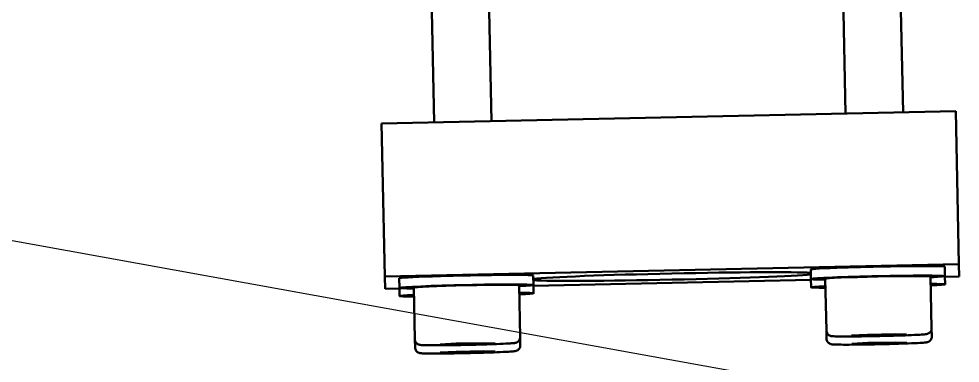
# Model space of a CAD drawing. Header units: millimetres. Extents: x 0 to 2625, y 0 to 1856.
# Drawn here: x 1820.19 to 1869.36, y 1463.89 to 1481.86 of the extents above; entities that cross this region are included whole.
import ezdxf

# ---------------------------------------------------------------- set-up
doc = ezdxf.new("R2010")
doc.units = ezdxf.units.MM
doc.header["$LTSCALE"] = 6.25
doc.layers.add('Symbol (ISO)', color=7, linetype='Continuous', lineweight=25)
doc.layers.add('Visible (ISO)', color=7, linetype='Continuous', lineweight=50)
doc.styles.add('Note Text (ISO)', font='tahoma.ttf')
doc.dimstyles.new('Default - Method 1b (ISO)$7', dxfattribs={"dimscale": 6.25, "dimtxt": 3.5, "dimasz": 2.5, "dimexe": 3.175, "dimexo": 0, "dimgap": 0.762, "dimtad": 1, "dimtoh": 1, "dimrnd": 1e-08, "dimtxsty": 'Note Text (ISO)', "dimcen": 0.09, "dimdle": 10, "dimclrd": 256, "dimclre": 256, "dimclrt": 256, "dimazin": 2, "dimtfac": 1, "dimtmove": 0, "dimatfit": 3, "dimfxl": 1, "dimtolj": 1, "dimlwd": -1, "dimlwe": -1, "dimarcsym": 0})

msp = doc.modelspace()

# ---------------------------------------------------------------- linework, layer by layer
at = {"layer": 'Visible (ISO)'}
for p, q in [((1863.383, 1476.924), (1863.235, 1483.833)), ((1866.382, 1476.988), (1866.234, 1483.897)), ((1841.888, 1476.463), (1841.74, 1483.372)), ((1844.887, 1476.527), (1844.739, 1483.436)), ((1839.139, 1476.404), (1869.132, 1477.047)), ((1869.303, 1469.051), (1869.132, 1477.047)), ((1839.31, 1468.407), (1839.139, 1476.404)), ((1839.31, 1468.407), (1869.303, 1469.051)), ((1861.568, 1468.278), (1861.557, 1468.777)), ((1868.566, 1468.428), (1868.556, 1468.927)), ((1869.303, 1469.051), (1869.317, 1468.408)), ((1839.324, 1467.764), (1839.31, 1468.407)), ((1840.073, 1467.817), (1840.062, 1468.316)), ((1847.071, 1467.967), (1847.061, 1468.466)), ((1861.569, 1468.241), (1847.072, 1467.93)), ((1861.577, 1467.849), (1861.568, 1468.278)), ((1862.376, 1465.595), (1862.318, 1468.294)), ((1867.874, 1465.713), (1867.817, 1468.412)), ((1868.576, 1467.999), (1868.566, 1468.428)), ((1869.317, 1468.408), (1868.567, 1468.392)), ((1840.074, 1467.78), (1839.324, 1467.764)), ((1840.082, 1467.388), (1840.073, 1467.817)), ((1840.881, 1465.134), (1840.823, 1467.833)), ((1846.379, 1465.252), (1846.321, 1467.951)), ((1847.08, 1467.538), (1847.071, 1467.967)), ((1862.385, 1465.166), (1862.376, 1465.595)), ((1863.695, 1465.326), (1864.528, 1465.369)), ((1864.298, 1465.311), (1863.695, 1465.326)), ((1864.297, 1465.357), (1864.298, 1465.311)), ((1865.735, 1465.339), (1864.298, 1465.311)), ((1864.528, 1465.369), (1865.965, 1465.397)), ((1865.735, 1465.339), (1865.734, 1465.393)), ((1866.568, 1465.382), (1865.735, 1465.339)), ((1865.965, 1465.397), (1866.568, 1465.382)), ((1867.884, 1465.284), (1867.874, 1465.713)), ((1840.89, 1464.705), (1840.881, 1465.134)), ((1842.199, 1464.865), (1843.033, 1464.908)), ((1842.803, 1464.85), (1842.199, 1464.865)), ((1842.802, 1464.896), (1842.803, 1464.85)), ((1844.24, 1464.878), (1842.803, 1464.85)), ((1843.033, 1464.908), (1844.47, 1464.936)), ((1844.24, 1464.878), (1844.239, 1464.932)), ((1845.073, 1464.921), (1844.24, 1464.878)), ((1844.47, 1464.936), (1845.073, 1464.921)), ((1846.389, 1464.823), (1846.379, 1465.252)), ((1863.704, 1464.897), (1864.537, 1464.94)), ((1864.307, 1464.882), (1863.704, 1464.897)), ((1864.306, 1464.928), (1864.307, 1464.882)), ((1865.744, 1464.91), (1864.307, 1464.882)), ((1864.537, 1464.94), (1865.974, 1464.968)), ((1865.744, 1464.91), (1865.743, 1464.964)), ((1866.578, 1464.953), (1865.744, 1464.91)), ((1865.974, 1464.968), (1866.578, 1464.953)), ((1842.209, 1464.436), (1843.042, 1464.479)), ((1842.812, 1464.421), (1842.209, 1464.436)), ((1842.811, 1464.467), (1842.812, 1464.421)), ((1844.249, 1464.449), (1842.812, 1464.421)), ((1843.042, 1464.479), (1844.479, 1464.507)), ((1844.249, 1464.449), (1844.248, 1464.503)), ((1845.082, 1464.492), (1844.249, 1464.449)), ((1844.479, 1464.507), (1845.082, 1464.492))]:
    msp.add_line(p, q, dxfattribs=at)
for centre, major_axis, start_param, end_param in [((1865.056, 1468.852), (3.499, 0.075), 0, 3.141593), ((1843.561, 1468.391), (3.499, 0.075), 0, 3.141593), ((1854.313, 1468.408), (-7.498, -0.161), 3.400514, 6.024264), ((1854.313, 1468.408), (7.498, 0.161), 3.400514, 6.024264), ((1865.067, 1468.353), (3.499, 0.075), 5.616239, 10.091724), ((1865.067, 1468.353), (-2.749, -0.059), 3.141593, 6.283185), ((1843.572, 1467.892), (3.499, 0.075), 5.616239, 10.091724), ((1843.572, 1467.892), (-2.749, -0.059), 3.141593, 6.283185), ((1865.076, 1467.924), (-3.499, -0.075), 5.616239, 6.950132), ((1865.076, 1467.924), (3.499, 0.075), 5.616239, 6.950132), ((1843.581, 1467.463), (-3.499, -0.075), 5.616239, 6.950132), ((1843.581, 1467.463), (3.499, 0.075), 5.616239, 6.950132)]:
    msp.add_ellipse(centre, major_axis=major_axis, ratio=0.021443, start_param=start_param, end_param=end_param, dxfattribs=at)
for points in [[(1867.874, 1465.713), (1867.875, 1465.68), (1867.87, 1465.646), (1867.85, 1465.584), (1867.835, 1465.555), (1867.798, 1465.504), (1867.776, 1465.481), (1867.742, 1465.457), (1867.732, 1465.45), (1867.706, 1465.435), (1867.69, 1465.428), (1867.665, 1465.418), (1867.655, 1465.415), (1867.633, 1465.409), (1867.623, 1465.407), (1867.59, 1465.401), (1867.571, 1465.398), (1867.48, 1465.388), (1867.384, 1465.381), (1867.097, 1465.364), (1866.887, 1465.354), (1866.437, 1465.337), (1866.199, 1465.329), (1865.703, 1465.315), (1865.438, 1465.308), (1864.914, 1465.297), (1864.649, 1465.292), (1864.149, 1465.284), (1863.909, 1465.282), (1863.483, 1465.279), (1863.292, 1465.279), (1862.981, 1465.282), (1862.859, 1465.284), (1862.729, 1465.291), (1862.695, 1465.292), (1862.641, 1465.3), (1862.622, 1465.301), (1862.575, 1465.317), (1862.567, 1465.32), (1862.542, 1465.331), (1862.525, 1465.34), (1862.491, 1465.363), (1862.475, 1465.377), (1862.441, 1465.412), (1862.425, 1465.434), (1862.397, 1465.486), (1862.386, 1465.517), (1862.378, 1465.563), (1862.376, 1465.579), (1862.376, 1465.595)], [(1867.884, 1465.284), (1867.884, 1465.251), (1867.879, 1465.217), (1867.86, 1465.155), (1867.845, 1465.126), (1867.808, 1465.075), (1867.785, 1465.053), (1867.752, 1465.028), (1867.741, 1465.021), (1867.715, 1465.006), (1867.699, 1464.999), (1867.674, 1464.989), (1867.664, 1464.986), (1867.642, 1464.98), (1867.632, 1464.978), (1867.6, 1464.972), (1867.58, 1464.969), (1867.489, 1464.959), (1867.394, 1464.952), (1867.106, 1464.935), (1866.896, 1464.926), (1866.446, 1464.908), (1866.208, 1464.9), (1865.712, 1464.886), (1865.447, 1464.879), (1864.923, 1464.868), (1864.658, 1464.863), (1864.158, 1464.856), (1863.918, 1464.853), (1863.492, 1464.851), (1863.302, 1464.851), (1862.991, 1464.853), (1862.868, 1464.856), (1862.738, 1464.862), (1862.705, 1464.864), (1862.65, 1464.871), (1862.631, 1464.873), (1862.585, 1464.888), (1862.576, 1464.892), (1862.551, 1464.902), (1862.534, 1464.912), (1862.5, 1464.935), (1862.484, 1464.948), (1862.45, 1464.983), (1862.434, 1465.006), (1862.406, 1465.057), (1862.395, 1465.088), (1862.387, 1465.134), (1862.385, 1465.15), (1862.385, 1465.166)], [(1846.379, 1465.252), (1846.38, 1465.219), (1846.375, 1465.185), (1846.355, 1465.123), (1846.34, 1465.094), (1846.303, 1465.043), (1846.281, 1465.02), (1846.247, 1464.996), (1846.237, 1464.989), (1846.211, 1464.974), (1846.195, 1464.967), (1846.17, 1464.957), (1846.16, 1464.954), (1846.138, 1464.948), (1846.128, 1464.946), (1846.095, 1464.94), (1846.076, 1464.937), (1845.985, 1464.927), (1845.889, 1464.92), (1845.602, 1464.903), (1845.392, 1464.893), (1844.942, 1464.876), (1844.704, 1464.868), (1844.207, 1464.854), (1843.943, 1464.847), (1843.419, 1464.836), (1843.154, 1464.831), (1842.654, 1464.823), (1842.414, 1464.821), (1841.988, 1464.818), (1841.797, 1464.818), (1841.486, 1464.821), (1841.364, 1464.823), (1841.233, 1464.829), (1841.2, 1464.831), (1841.146, 1464.839), (1841.127, 1464.84), (1841.08, 1464.856), (1841.072, 1464.859), (1841.047, 1464.87), (1841.03, 1464.879), (1840.996, 1464.902), (1840.98, 1464.916), (1840.946, 1464.951), (1840.93, 1464.973), (1840.902, 1465.025), (1840.891, 1465.056), (1840.883, 1465.102), (1840.881, 1465.118), (1840.881, 1465.134)], [(1846.389, 1464.823), (1846.389, 1464.79), (1846.384, 1464.756), (1846.365, 1464.694), (1846.35, 1464.665), (1846.313, 1464.614), (1846.29, 1464.592), (1846.257, 1464.567), (1846.246, 1464.56), (1846.22, 1464.545), (1846.204, 1464.538), (1846.179, 1464.528), (1846.169, 1464.525), (1846.147, 1464.519), (1846.137, 1464.517), (1846.104, 1464.511), (1846.085, 1464.508), (1845.994, 1464.498), (1845.899, 1464.491), (1845.611, 1464.474), (1845.401, 1464.465), (1844.951, 1464.447), (1844.713, 1464.439), (1844.217, 1464.425), (1843.952, 1464.418), (1843.428, 1464.407), (1843.163, 1464.402), (1842.663, 1464.395), (1842.423, 1464.392), (1841.997, 1464.389), (1841.807, 1464.389), (1841.496, 1464.392), (1841.373, 1464.395), (1841.243, 1464.401), (1841.209, 1464.403), (1841.155, 1464.41), (1841.136, 1464.412), (1841.09, 1464.427), (1841.081, 1464.43), (1841.056, 1464.441), (1841.039, 1464.451), (1841.005, 1464.473), (1840.989, 1464.487), (1840.955, 1464.522), (1840.939, 1464.545), (1840.911, 1464.596), (1840.9, 1464.627), (1840.892, 1464.673), (1840.89, 1464.689), (1840.89, 1464.705)]]:
    msp.add_open_spline(points, degree=3, knots=[0, 0, 0, 0, 0.0100639, 0.0100639, 0.0199177, 0.0199177, 0.0296621, 0.0296621, 0.0339022, 0.0339022, 0.0410807, 0.0410807, 0.0477348, 0.0477348, 0.0578442, 0.0578442, 0.0829297, 0.0829297, 0.1587482, 0.1587482, 0.2507709, 0.2507709, 0.3300228, 0.3300228, 0.4087022, 0.4087022, 0.4871997, 0.4871997, 0.5656914, 0.5656914, 0.6443392, 0.6443392, 0.7235969, 0.7235969, 0.7648733, 0.7648733, 0.7853936, 0.7853936, 0.7895587, 0.7895587, 0.7964655, 0.7964655, 0.8032276, 0.8032276, 0.8116972, 0.8116972, 0.8212909, 0.8212909, 0.8261236, 0.8261236, 0.8261236, 0.8261236], dxfattribs=at)

# ---------------------------------------------------------------- leaders
at = {"layer": 'Symbol (ISO)', "annotation_type": 0, "has_hookline": 1, "hookline_direction": 0, "text_width": 436.178}
msp.add_leader([(1792.29, 1475.271), (1960.207, 1444.926)], dimstyle='Default - Method 1b (ISO)$7', override={"dimtad": 0}, dxfattribs=at)

doc.saveas('drawing.dxf')
